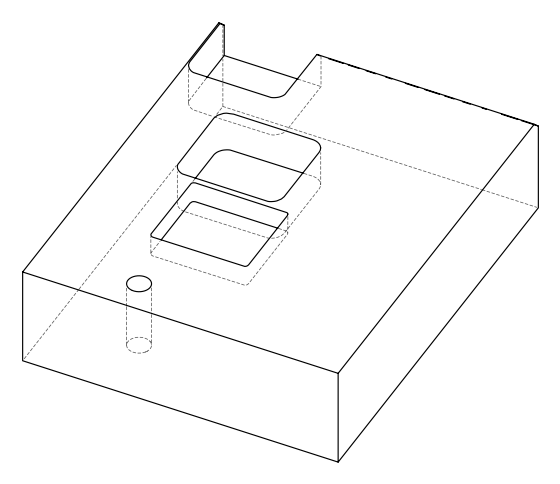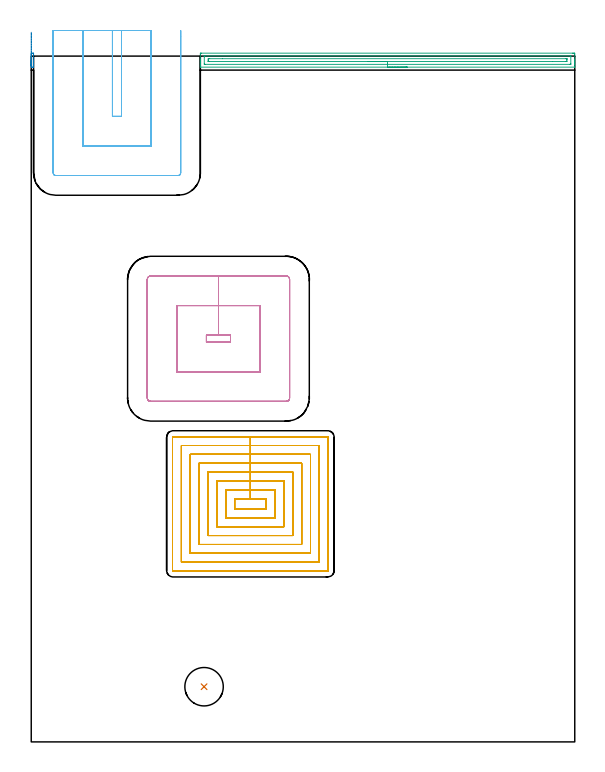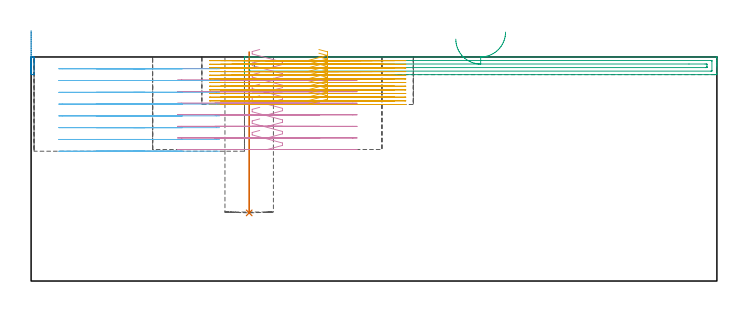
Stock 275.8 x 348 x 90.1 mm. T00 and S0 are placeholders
(PLAN: 6 operations, 4 tool changes, 60.5 min)
(1 INDEXABLE_INSERT_DRILL_BLIND_HOLE_FROM_SOLID | STEP1POCKET | NXT0302_010 | 0.26 min | 18634 mm3)
(2 AREA_MILL | FG_CHAMFER_SURFACE | UGT0205_001 | 0.22 min | 145 mm3)
(3 AREA_MILL_1 | FG_CHAMFER_SURFACE_1 | UGT0205_001 | 4.75 min | 4904 mm3)
(4 MILL_RECTANGULAR_POCKET | POCKET_RECTANGULAR_STRAIGHT | UGT0201_094 | Follow Part, ap 5, ae 75% | 8.7 min | 282407 mm3)
(5 MILL_RECTANGULAR_POCKET_1 | POCKET_RECTANGULAR_STRAIGHT_1 | UGT0201_014 | Follow Part, ap 1.5, ae 75% | 36.81 min | 120306 mm3)
(6 MILL_SLOT | SLOT_PARTIAL_RECTANGULAR | UGT0201_094 | Follow Part, ap 5, ae 75% | 9.8 min | 224068 mm3)
(TOOL NXT0302_010 | Index. Insert Drill 19.5mm [880-D1950L25-05] | D19.5 PA176 FL98 Z2)
(TOOL UGT0205_001 | Chamfer Mill 20 x 3 x 45 deg. | D20 FL50 Z2)
(TOOL UGT0201_094 | End mill 20 mm | D20 FL38 Z4)
(TOOL UGT0201_014 | End mill 6 mm | D6 FL24 Z4)
(OP 1 INDEXABLE_INSERT_DRILL_BLIND_HOLE_FROM_SOLID)
G17 G21 G94 G90
T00 M6
G54
G17 G0 G90 X87.7 Y28. S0 M3
G43 Z100.1 H1
G94 G81 G98 Z27.4 F250. R92.1
G80
M5
M2
(OP 2 AREA_MILL)
G17 G21 G94 G90
T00 M6
G54
G17 G0 G90 X0. Y345.938 S1061 M3
G43 Z100.687 H0
G94 G1 Y345.349 Z100.043 F250.
Y344.819 Z99.35
Y344.351 Z98.614
Y343.949 Z97.84
Y343.615 Z97.034
Y343.354 Z96.202
Y343.166 Z95.35
Y343.052 Z94.485
Y343.015 Z93.613
Y343.054 Z92.742
Y343.169 Z91.877
Y343.358 Z91.025
Y343.621 Z90.193
Y343.956 Z89.388
Y344.359 Z88.614
Y344.828 Z87.879
Y345.36 Z87.187
Y345.95 Z86.545
Y348.749 Z83.748
X0.003 Y349.038 Z83.459
X0.009 Y349.491 Z83.005
X0.139 Y349.494 Z83.003
X0.6 Y349.497
X1.062 Y349.494
X1.191 Y349.491 Z83.005
X1.2 Y349.038 Z83.459
Y345.509 Z86.985
Y344.931 Z87.566
Y344.627 Z87.869
Y344.049 Z88.447
Y343.744 Z88.75
Y343.136 Z89.364
Y342.719 Z89.78
X1.193 Y342.407 Z90.084
X1.192 Y342.402 Z90.088
X1.047 Y342.4 Z90.1
X1.046
X0.6
X0.154
X0.008 Y342.402 Z90.088
X0.007 Y342.407 Z90.084
X0. Y342.718 Z89.781
Y343.135 Z89.364
Y343.744 Z88.75
Y344.931 Z87.566
Y345.509 Z86.985
Y345.95 Z86.545
Y346.594 Z85.956
Y347.286 Z85.425
Y348.022 Z84.957
Y348.797 Z84.555
Y349.603 Z84.222
Y350.435 Z83.96
Y351.287 Z83.772
Y352.152 Z83.659
Y353.024 Z83.622
Y353.895 Z83.66
Y354.76 Z83.775
Y355.611 Z83.964
Y356.443 Z84.227
Y357.249 Z84.562
Y358.022 Z84.965
Y358.758 Z85.435
Y359.449 Z85.966
Y360.092 Z86.556
G0 Z100.1
M5
M2
(OP 3 AREA_MILL_1)
G17 G21 G94 G90
T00 M6
G54
G17 G0 G90 X190.8 Y342.4 S1061 M3
G43 Z100.1 H0
G94 G1 X190.762 Z99.228 F250.
X190.648 Z98.363
X190.459 Z97.512
X190.197 Z96.68
X189.863 Z95.874
X189.46 Z95.1
X188.992 Z94.364
X188.46 Z93.672
X187.871 Z93.029
X187.228 Z92.439
X186.536 Z91.908
X185.8 Z91.44
X185.026 Z91.037
X184.22 Z90.703
X183.388 Z90.441
X182.536 Z90.252
X181.672 Z90.138
X180.8 Z90.1
X85.936
X85.81 Y342.406 Z90.093
X85.8 Y342.683 Z89.816
Y343.402 Z89.098
Y344.087 Z88.412
Y344.627 Z87.869
Y344.896 Z87.601
Y345.509 Z86.988
Y345.778 Z86.719
Y346.391 Z86.103
Y348.731 Z83.765
X85.803 Y349.038 Z83.458
X85.809 Y349.491 Z83.005
X85.92 Y349.495 Z83.003
X86.381 Y349.5 Z83.
X274.752
X275.219 Y349.499 Z83.001
X275.68 Y349.494 Z83.003
X275.791 Y349.491 Z83.005
X275.8 Y349.038 Z83.458
Y346.391 Z86.103
Y345.779 Z86.719
Y345.509 Z86.988
Y344.896 Z87.601
Y344.627 Z87.869
Y344.087 Z88.412
Y343.744 Z88.755
Y342.862 Z89.637
X275.799 Y342.681 Z89.817
X275.79 Y342.406 Z90.093
X275.664 Y342.4 Z90.1
X180.8
Y343.814 Z88.686
X88.163 Y343.815 Z88.685
X88.09 Y343.816 Z88.684
X87.81 Y343.829 Z88.671
X87.805 Y343.913 Z88.587
X87.801 Y344.103 Z88.397
Y347.632 Z84.868
X87.809 Y347.992 Z84.508
X87.814 Y348.079 Z84.421
X87.856 Y348.082 Z84.418
X87.958 Y348.085 Z84.415
X88.163 Y348.086 Z84.414
X273.437 Y348.085 Z84.415
X273.51 Y348.084 Z84.416
X273.79 Y348.071 Z84.429
X273.795 Y347.987 Z84.513
X273.799 Y347.797 Z84.703
Y344.268 Z88.232
X273.791 Y343.908 Z88.592
X273.786 Y343.821 Z88.679
X273.744 Y343.818 Z88.682
X273.642 Y343.815 Z88.685
X273.437 Y343.814 Z88.686
X180.8
Y345.228 Z87.272
X90.227 Y345.229 Z87.271
X89.944 Y345.23 Z87.27
X89.851 Y345.233 Z87.267
X89.82 Y345.235 Z87.265
X89.81 Y345.24 Z87.26
X89.807 Y345.271 Z87.229
X89.803 Y345.366 Z87.134
X89.8 Y345.509 Z86.991
Y345.652 Z86.848
X89.802 Y346.391 Z86.109
X89.804 Y346.53 Z85.97
X89.813 Y346.665 Z85.835
X89.944 Y346.666 Z85.834
X90.553 Y346.671 Z85.829
X97.038 Y346.672 Z85.828
X271.373 Y346.671 Z85.829
X271.656 Y346.67 Z85.83
X271.749 Y346.667 Z85.833
X271.78 Y346.665 Z85.835
X271.79 Y346.66 Z85.84
X271.793 Y346.629 Z85.871
X271.797 Y346.534 Z85.966
X271.8 Y346.391 Z86.109
Y346.248 Z86.252
X271.798 Y345.509 Z86.991
X271.796 Y345.37 Z87.13
X271.787 Y345.235 Z87.265
X271.656 Y345.234 Z87.266
X271.047 Y345.229 Z87.271
X264.572 Y345.228 Z87.272
X180.8
X179.928 Z87.31
X179.064 Z87.423
X178.212 Z87.612
X177.38 Z87.875
X176.574 Z88.208
X175.8 Z88.611
X175.064 Z89.08
X174.372 Z89.611
X173.729 Z90.2
X173.14 Z90.844
X172.608 Z91.536
X172.14 Z92.272
X171.737 Z93.045
X171.403 Z93.851
X171.141 Z94.683
X170.952 Z95.535
X170.838 Z96.4
X170.8 Z97.272
G0 Z100.1
M5
M2
(OP 4 MILL_RECTANGULAR_POCKET)
G17 G21 G94 G90
T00 M6
G54
G17 G0 G90 X91.95 Y206.4 S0 M3
G43 Z100.1 H0
Z93.1
G94 G1 X88.9 Z92.283 F250.
Y202.8 Z91.318
X101.1 Z88.049
Y206.4 Z87.084
X95. Z85.45
X88.9 F500.
Y202.8
X101.1
Y206.4
X95.
Y221.4
X73.9
Y187.8
X116.1
Y221.4
X95.
Y236.4
X60.6
G3 X58.9 Y234.7 R1.7
G1 Y174.5
G3 X60.6 Y172.8 R1.7
G1 X129.4
G3 X131.1 Y174.5 R1.7
G1 Y234.7
G3 X129.4 Y236.4 R1.7
G1 X95.
X94.
G0 X91.95 Y206.4 Z88.45
G1 X88.9 Z87.633 F250.
Y202.8 Z86.668
X101.1 Z83.399
Y206.4 Z82.434
X95. Z80.8
X88.9 F500.
Y202.8
X101.1
Y206.4
X95.
Y221.4
X73.9
Y187.8
X116.1
Y221.4
X95.
Y236.4
X60.6
G3 X58.9 Y234.7 R1.7
G1 Y174.5
G3 X60.6 Y172.8 R1.7
G1 X129.4
G3 X131.1 Y174.5 R1.7
G1 Y234.7
G3 X129.4 Y236.4 R1.7
G1 X95.
X94.
G0 X91.95 Y206.4 Z83.8
G1 X88.9 Z82.983 F250.
Y202.8 Z82.018
X101.1 Z78.749
Y206.4 Z77.784
X95. Z76.15
X88.9 F500.
Y202.8
X101.1
Y206.4
X95.
Y221.4
X73.9
Y187.8
X116.1
Y221.4
X95.
Y236.4
X60.6
G3 X58.9 Y234.7 R1.7
G1 Y174.5
G3 X60.6 Y172.8 R1.7
G1 X129.4
G3 X131.1 Y174.5 R1.7
G1 Y234.7
G3 X129.4 Y236.4 R1.7
G1 X95.
X94.
G0 X91.95 Y206.4 Z79.15
G1 X88.9 Z78.333 F250.
Y202.8 Z77.368
X101.1 Z74.099
Y206.4 Z73.134
X95. Z71.5
X88.9 F500.
Y202.8
X101.1
Y206.4
X95.
Y221.4
X73.9
Y187.8
X116.1
Y221.4
X95.
Y236.4
X60.6
G3 X58.9 Y234.7 R1.7
G1 Y174.5
G3 X60.6 Y172.8 R1.7
G1 X129.4
G3 X131.1 Y174.5 R1.7
G1 Y234.7
G3 X129.4 Y236.4 R1.7
G1 X95.
X94.
G0 X91.95 Y206.4 Z74.5
G1 X88.9 Z73.683 F250.
Y202.8 Z72.718
X101.1 Z69.449
Y206.4 Z68.484
X95. Z66.85
X88.9 F500.
Y202.8
X101.1
Y206.4
X95.
Y221.4
X73.9
Y187.8
X116.1
Y221.4
X95.
Y236.4
X60.6
G3 X58.9 Y234.7 R1.7
G1 Y174.5
G3 X60.6 Y172.8 R1.7
G1 X129.4
G3 X131.1 Y174.5 R1.7
G1 Y234.7
G3 X129.4 Y236.4 R1.7
G1 X95.
X94.
G0 X91.95 Y206.4 Z69.85
G1 X88.9 Z69.033 F250.
Y202.8 Z68.068
X101.1 Z64.799
Y206.4 Z63.834
X95. Z62.2
X88.9 F500.
Y202.8
X101.1
Y206.4
X95.
Y221.4
X73.9
Y187.8
X116.1
Y221.4
X95.
Y236.4
X60.6
G3 X58.9 Y234.7 R1.7
G1 Y174.5
G3 X60.6 Y172.8 R1.7
G1 X129.4
G3 X131.1 Y174.5 R1.7
G1 Y234.7
G3 X129.4 Y236.4 R1.7
G1 X95.
X94.
G0 X91.95 Y206.4 Z65.2
G1 X88.9 Z64.383 F250.
Y202.8 Z63.418
X101.1 Z60.149
Y206.4 Z59.184
X95. Z57.55
X88.9 F500.
Y202.8
X101.1
Y206.4
X95.
Y221.4
X73.9
Y187.8
X116.1
Y221.4
X95.
Y236.4
X60.6
G3 X58.9 Y234.7 R1.7
G1 Y174.5
G3 X60.6 Y172.8 R1.7
G1 X129.4
G3 X131.1 Y174.5 R1.7
G1 Y234.7
G3 X129.4 Y236.4 R1.7
G1 X95.
X94.
G0 X91.95 Y206.4 Z60.55
G1 X88.9 Z59.733 F250.
Y202.8 Z58.768
X101.1 Z55.499
Y206.4 Z54.534
X95. Z52.9
X88.9 F500.
Y202.8
X101.1
Y206.4
X95.
Y221.4
X73.9
Y187.8
X116.1
Y221.4
X95.
Y236.4
X60.6
G3 X58.9 Y234.7 R1.7
G1 Y174.5
G3 X60.6 Y172.8 R1.7
G1 X129.4
G3 X131.1 Y174.5 R1.7
G1 Y234.7
G3 X129.4 Y236.4 R1.7
G1 X95.
X94.
G0 Z100.1
M5
M2
(OP 5 MILL_RECTANGULAR_POCKET_1)
G17 G21 G94 G90
T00 M6
G54
G17 G0 G90 X115.721 Y118.2 S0 M3
G43 Z100.1 H0
Z93.1
G94 G1 X119.2 Z92.168 F250.
Y123.4 Z90.774
X111.2 Z88.631
X103.2 F500.
Y118.2
X119.2
Y123.4
X111.2
Y127.9
X98.7
Y113.7
X123.7
Y127.9
X111.2
Y132.4
X94.2
Y109.2
X128.2
Y132.4
X111.2
Y136.9
X89.7
Y104.7
X132.7
Y136.9
X111.2
Y141.4
X85.2
Y100.2
X137.2
Y141.4
X111.2
Y145.9
X80.7
Y95.7
X141.7
Y145.9
X111.2
Y150.4
X76.2
Y91.2
X146.2
Y150.4
X111.2
Y154.9
X72.
G3 X71.7 Y154.6 R0.3
G1 Y87.
G3 X72. Y86.7 R0.3
G1 X150.4
G3 X150.7 Y87. R0.3
G1 Y154.6
G3 X150.4 Y154.9 R0.3
G1 X111.2
X110.2
G0 X115.721 Y118.2 Z91.631
G1 X119.2 Z90.698 F250.
Y123.4 Z89.305
X111.2 Z87.161
X103.2 F500.
Y118.2
X119.2
Y123.4
X111.2
Y127.9
X98.7
Y113.7
X123.7
Y127.9
X111.2
Y132.4
X94.2
Y109.2
X128.2
Y132.4
X111.2
Y136.9
X89.7
Y104.7
X132.7
Y136.9
X111.2
Y141.4
X85.2
Y100.2
X137.2
Y141.4
X111.2
Y145.9
X80.7
Y95.7
X141.7
Y145.9
X111.2
Y150.4
X76.2
Y91.2
X146.2
Y150.4
X111.2
Y154.9
X72.
G3 X71.7 Y154.6 R0.3
G1 Y87.
G3 X72. Y86.7 R0.3
G1 X150.4
G3 X150.7 Y87. R0.3
G1 Y154.6
G3 X150.4 Y154.9 R0.3
G1 X111.2
X110.2
G0 X115.721 Y118.2 Z90.161
G1 X119.2 Z89.229 F250.
Y123.4 Z87.836
X111.2 Z85.692
X103.2 F500.
Y118.2
X119.2
Y123.4
X111.2
Y127.9
X98.7
Y113.7
X123.7
Y127.9
X111.2
Y132.4
X94.2
Y109.2
X128.2
Y132.4
X111.2
Y136.9
X89.7
Y104.7
X132.7
Y136.9
X111.2
Y141.4
X85.2
Y100.2
X137.2
Y141.4
X111.2
Y145.9
X80.7
Y95.7
X141.7
Y145.9
X111.2
Y150.4
X76.2
Y91.2
X146.2
Y150.4
X111.2
Y154.9
X72.
G3 X71.7 Y154.6 R0.3
G1 Y87.
G3 X72. Y86.7 R0.3
G1 X150.4
G3 X150.7 Y87. R0.3
G1 Y154.6
G3 X150.4 Y154.9 R0.3
G1 X111.2
X110.2
G0 X115.721 Y118.2 Z88.692
G1 X119.2 Z87.76 F250.
Y123.4 Z86.367
X111.2 Z84.223
X103.2 F500.
Y118.2
X119.2
Y123.4
X111.2
Y127.9
X98.7
Y113.7
X123.7
Y127.9
X111.2
Y132.4
X94.2
Y109.2
X128.2
Y132.4
X111.2
Y136.9
X89.7
Y104.7
X132.7
Y136.9
X111.2
Y141.4
X85.2
Y100.2
X137.2
Y141.4
X111.2
Y145.9
X80.7
Y95.7
X141.7
Y145.9
X111.2
Y150.4
X76.2
Y91.2
X146.2
Y150.4
X111.2
Y154.9
X72.
G3 X71.7 Y154.6 R0.3
G1 Y87.
G3 X72. Y86.7 R0.3
G1 X150.4
G3 X150.7 Y87. R0.3
G1 Y154.6
G3 X150.4 Y154.9 R0.3
G1 X111.2
X110.2
G0 X115.721 Y118.2 Z87.223
G1 X119.2 Z86.291 F250.
Y123.4 Z84.897
X111.2 Z82.754
X103.2 F500.
Y118.2
X119.2
Y123.4
X111.2
Y127.9
X98.7
Y113.7
X123.7
Y127.9
X111.2
Y132.4
X94.2
Y109.2
X128.2
Y132.4
X111.2
Y136.9
X89.7
Y104.7
X132.7
Y136.9
X111.2
Y141.4
X85.2
Y100.2
X137.2
Y141.4
X111.2
Y145.9
X80.7
Y95.7
X141.7
Y145.9
X111.2
Y150.4
X76.2
Y91.2
X146.2
Y150.4
X111.2
Y154.9
X72.
G3 X71.7 Y154.6 R0.3
G1 Y87.
G3 X72. Y86.7 R0.3
G1 X150.4
G3 X150.7 Y87. R0.3
G1 Y154.6
G3 X150.4 Y154.9 R0.3
G1 X111.2
X110.2
G0 X115.721 Y118.2 Z85.754
G1 X119.2 Z84.821 F250.
Y123.4 Z83.428
X111.2 Z81.285
X103.2 F500.
Y118.2
X119.2
Y123.4
X111.2
Y127.9
X98.7
Y113.7
X123.7
Y127.9
X111.2
Y132.4
X94.2
Y109.2
X128.2
Y132.4
X111.2
Y136.9
X89.7
Y104.7
X132.7
Y136.9
X111.2
Y141.4
X85.2
Y100.2
X137.2
Y141.4
X111.2
Y145.9
X80.7
Y95.7
X141.7
Y145.9
X111.2
Y150.4
X76.2
Y91.2
X146.2
Y150.4
X111.2
Y154.9
X72.
G3 X71.7 Y154.6 R0.3
G1 Y87.
G3 X72. Y86.7 R0.3
G1 X150.4
G3 X150.7 Y87. R0.3
G1 Y154.6
G3 X150.4 Y154.9 R0.3
G1 X111.2
X110.2
G0 X115.721 Y118.2 Z84.285
G1 X119.2 Z83.352 F250.
Y123.4 Z81.959
X111.2 Z79.815
X103.2 F500.
Y118.2
X119.2
Y123.4
X111.2
Y127.9
X98.7
Y113.7
X123.7
Y127.9
X111.2
Y132.4
X94.2
Y109.2
X128.2
Y132.4
X111.2
Y136.9
X89.7
Y104.7
X132.7
Y136.9
X111.2
Y141.4
X85.2
Y100.2
X137.2
Y141.4
X111.2
Y145.9
X80.7
Y95.7
X141.7
Y145.9
X111.2
Y150.4
X76.2
Y91.2
X146.2
Y150.4
X111.2
Y154.9
X72.
G3 X71.7 Y154.6 R0.3
G1 Y87.
G3 X72. Y86.7 R0.3
G1 X150.4
G3 X150.7 Y87. R0.3
G1 Y154.6
G3 X150.4 Y154.9 R0.3
G1 X111.2
X110.2
G0 X115.721 Y118.2 Z82.815
G1 X119.2 Z81.883 F250.
Y123.4 Z80.49
X111.2 Z78.346
X103.2 F500.
Y118.2
X119.2
Y123.4
X111.2
Y127.9
X98.7
Y113.7
X123.7
Y127.9
X111.2
Y132.4
X94.2
Y109.2
X128.2
Y132.4
X111.2
Y136.9
X89.7
Y104.7
X132.7
Y136.9
X111.2
Y141.4
X85.2
Y100.2
X137.2
Y141.4
X111.2
Y145.9
X80.7
Y95.7
X141.7
Y145.9
X111.2
Y150.4
X76.2
Y91.2
X146.2
Y150.4
X111.2
Y154.9
X72.
G3 X71.7 Y154.6 R0.3
G1 Y87.
G3 X72. Y86.7 R0.3
G1 X150.4
G3 X150.7 Y87. R0.3
G1 Y154.6
G3 X150.4 Y154.9 R0.3
G1 X111.2
X110.2
G0 X115.721 Y118.2 Z81.346
G1 X119.2 Z80.414 F250.
Y123.4 Z79.02
X111.2 Z76.877
X103.2 F500.
Y118.2
X119.2
Y123.4
X111.2
Y127.9
X98.7
Y113.7
X123.7
Y127.9
X111.2
Y132.4
X94.2
Y109.2
X128.2
Y132.4
X111.2
Y136.9
X89.7
Y104.7
X132.7
Y136.9
X111.2
Y141.4
X85.2
Y100.2
X137.2
Y141.4
X111.2
Y145.9
X80.7
Y95.7
X141.7
Y145.9
X111.2
Y150.4
X76.2
Y91.2
X146.2
Y150.4
X111.2
Y154.9
X72.
G3 X71.7 Y154.6 R0.3
G1 Y87.
G3 X72. Y86.7 R0.3
G1 X150.4
G3 X150.7 Y87. R0.3
G1 Y154.6
G3 X150.4 Y154.9 R0.3
G1 X111.2
X110.2
G0 X115.721 Y118.2 Z79.877
G1 X119.2 Z78.945 F250.
Y123.4 Z77.551
X111.2 Z75.408
X103.2 F500.
Y118.2
X119.2
Y123.4
X111.2
Y127.9
X98.7
Y113.7
X123.7
Y127.9
X111.2
Y132.4
X94.2
Y109.2
X128.2
Y132.4
X111.2
Y136.9
X89.7
Y104.7
X132.7
Y136.9
X111.2
Y141.4
X85.2
Y100.2
X137.2
Y141.4
X111.2
Y145.9
X80.7
Y95.7
X141.7
Y145.9
X111.2
Y150.4
X76.2
Y91.2
X146.2
Y150.4
X111.2
Y154.9
X72.
G3 X71.7 Y154.6 R0.3
G1 Y87.
G3 X72. Y86.7 R0.3
G1 X150.4
G3 X150.7 Y87. R0.3
G1 Y154.6
G3 X150.4 Y154.9 R0.3
G1 X111.2
X110.2
G0 X115.721 Y118.2 Z78.408
G1 X119.2 Z77.475 F250.
Y123.4 Z76.082
X111.2 Z73.938
X103.2 F500.
Y118.2
X119.2
Y123.4
X111.2
Y127.9
X98.7
Y113.7
X123.7
Y127.9
X111.2
Y132.4
X94.2
Y109.2
X128.2
Y132.4
X111.2
Y136.9
X89.7
Y104.7
X132.7
Y136.9
X111.2
Y141.4
X85.2
Y100.2
X137.2
Y141.4
X111.2
Y145.9
X80.7
Y95.7
X141.7
Y145.9
X111.2
Y150.4
X76.2
Y91.2
X146.2
Y150.4
X111.2
Y154.9
X72.
G3 X71.7 Y154.6 R0.3
G1 Y87.
G3 X72. Y86.7 R0.3
G1 X150.4
G3 X150.7 Y87. R0.3
G1 Y154.6
G3 X150.4 Y154.9 R0.3
G1 X111.2
X110.2
G0 X115.721 Y118.2 Z76.938
G1 X119.2 Z76.006 F250.
Y123.4 Z74.613
X111.2 Z72.469
X103.2 F500.
Y118.2
X119.2
Y123.4
X111.2
Y127.9
X98.7
Y113.7
X123.7
Y127.9
X111.2
Y132.4
X94.2
Y109.2
X128.2
Y132.4
X111.2
Y136.9
X89.7
Y104.7
X132.7
Y136.9
X111.2
Y141.4
X85.2
Y100.2
X137.2
Y141.4
X111.2
Y145.9
X80.7
Y95.7
X141.7
Y145.9
X111.2
Y150.4
X76.2
Y91.2
X146.2
Y150.4
X111.2
Y154.9
X72.
G3 X71.7 Y154.6 R0.3
G1 Y87.
G3 X72. Y86.7 R0.3
G1 X150.4
G3 X150.7 Y87. R0.3
G1 Y154.6
G3 X150.4 Y154.9 R0.3
G1 X111.2
X110.2
G0 X115.721 Y118.2 Z75.469
G1 X119.2 Z74.537 F250.
Y123.4 Z73.144
X111.2 Z71.
X103.2 F500.
Y118.2
X119.2
Y123.4
X111.2
Y127.9
X98.7
Y113.7
X123.7
Y127.9
X111.2
Y132.4
X94.2
Y109.2
X128.2
Y132.4
X111.2
Y136.9
X89.7
Y104.7
X132.7
Y136.9
X111.2
Y141.4
X85.2
Y100.2
X137.2
Y141.4
X111.2
Y145.9
X80.7
Y95.7
X141.7
Y145.9
X111.2
Y150.4
X76.2
Y91.2
X146.2
Y150.4
X111.2
Y154.9
X72.
G3 X71.7 Y154.6 R0.3
G1 Y87.
G3 X72. Y86.7 R0.3
G1 X150.4
G3 X150.7 Y87. R0.3
G1 Y154.6
G3 X150.4 Y154.9 R0.3
G1 X111.2
X110.2
G0 Z100.1
M5
M2
(OP 6 MILL_SLOT)
G17 G21 G94 G90
T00 M6
G54
G17 G0 G90 X41.2 Y361. S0 M3
G43 Z100.1 H0
Z85.362
G94 G1 Y358. F250.
Y317.4 F500.
X45.8
Y358.
Y361. F250.
X26.2
Y358.
Y302.4 F500.
X60.8
Y358.
Y361. F250.
X11.2
Y358.
Y288.7 F500.
G3 X12.5 Y287.4 R1.3
G1 X74.5
G3 X75.8 Y288.7 R1.3
G1 Y358.
Y361. F250.
G0 X41.2 Z80.625
G1 Y358.
Y317.4 F500.
X45.8
Y358.
Y361. F250.
X26.2
Y358.
Y302.4 F500.
X60.8
Y358.
Y361. F250.
X11.2
Y358.
Y288.7 F500.
G3 X12.5 Y287.4 R1.3
G1 X74.5
G3 X75.8 Y288.7 R1.3
G1 Y358.
Y361. F250.
G0 X41.2 Z75.887
G1 Y358.
Y317.4 F500.
X45.8
Y358.
Y361. F250.
X26.2
Y358.
Y302.4 F500.
X60.8
Y358.
Y361. F250.
X11.2
Y358.
Y288.7 F500.
G3 X12.5 Y287.4 R1.3
G1 X74.5
G3 X75.8 Y288.7 R1.3
G1 Y358.
Y361. F250.
G0 X41.2 Z71.15
G1 Y358.
Y317.4 F500.
X45.8
Y358.
Y361. F250.
X26.2
Y358.
Y302.4 F500.
X60.8
Y358.
Y361. F250.
X11.2
Y358.
Y288.7 F500.
G3 X12.5 Y287.4 R1.3
G1 X74.5
G3 X75.8 Y288.7 R1.3
G1 Y358.
Y361. F250.
G0 X41.2 Z66.412
G1 Y358.
Y317.4 F500.
X45.8
Y358.
Y361. F250.
X26.2
Y358.
Y302.4 F500.
X60.8
Y358.
Y361. F250.
X11.2
Y358.
Y288.7 F500.
G3 X12.5 Y287.4 R1.3
G1 X74.5
G3 X75.8 Y288.7 R1.3
G1 Y358.
Y361. F250.
G0 X41.2 Z61.675
G1 Y358.
Y317.4 F500.
X45.8
Y358.
Y361. F250.
X26.2
Y358.
Y302.4 F500.
X60.8
Y358.
Y361. F250.
X11.2
Y358.
Y288.7 F500.
G3 X12.5 Y287.4 R1.3
G1 X74.5
G3 X75.8 Y288.7 R1.3
G1 Y358.
Y361. F250.
G0 X41.2 Z56.937
G1 Y358.
Y317.4 F500.
X45.8
Y358.
Y361. F250.
X26.2
Y358.
Y302.4 F500.
X60.8
Y358.
Y361. F250.
X11.2
Y358.
Y288.7 F500.
G3 X12.5 Y287.4 R1.3
G1 X74.5
G3 X75.8 Y288.7 R1.3
G1 Y358.
Y361. F250.
G0 X41.2 Z52.2
G1 Y358.
Y317.4 F500.
X45.8
Y358.
Y361. F250.
X26.2
Y358.
Y302.4 F500.
X60.8
Y358.
Y361. F250.
X11.2
Y358.
Y288.7 F500.
G3 X12.5 Y287.4 R1.3
G1 X74.5
G3 X75.8 Y288.7 R1.3
G1 Y358.
Y361. F250.
G0 Z100.1
M5
M2
